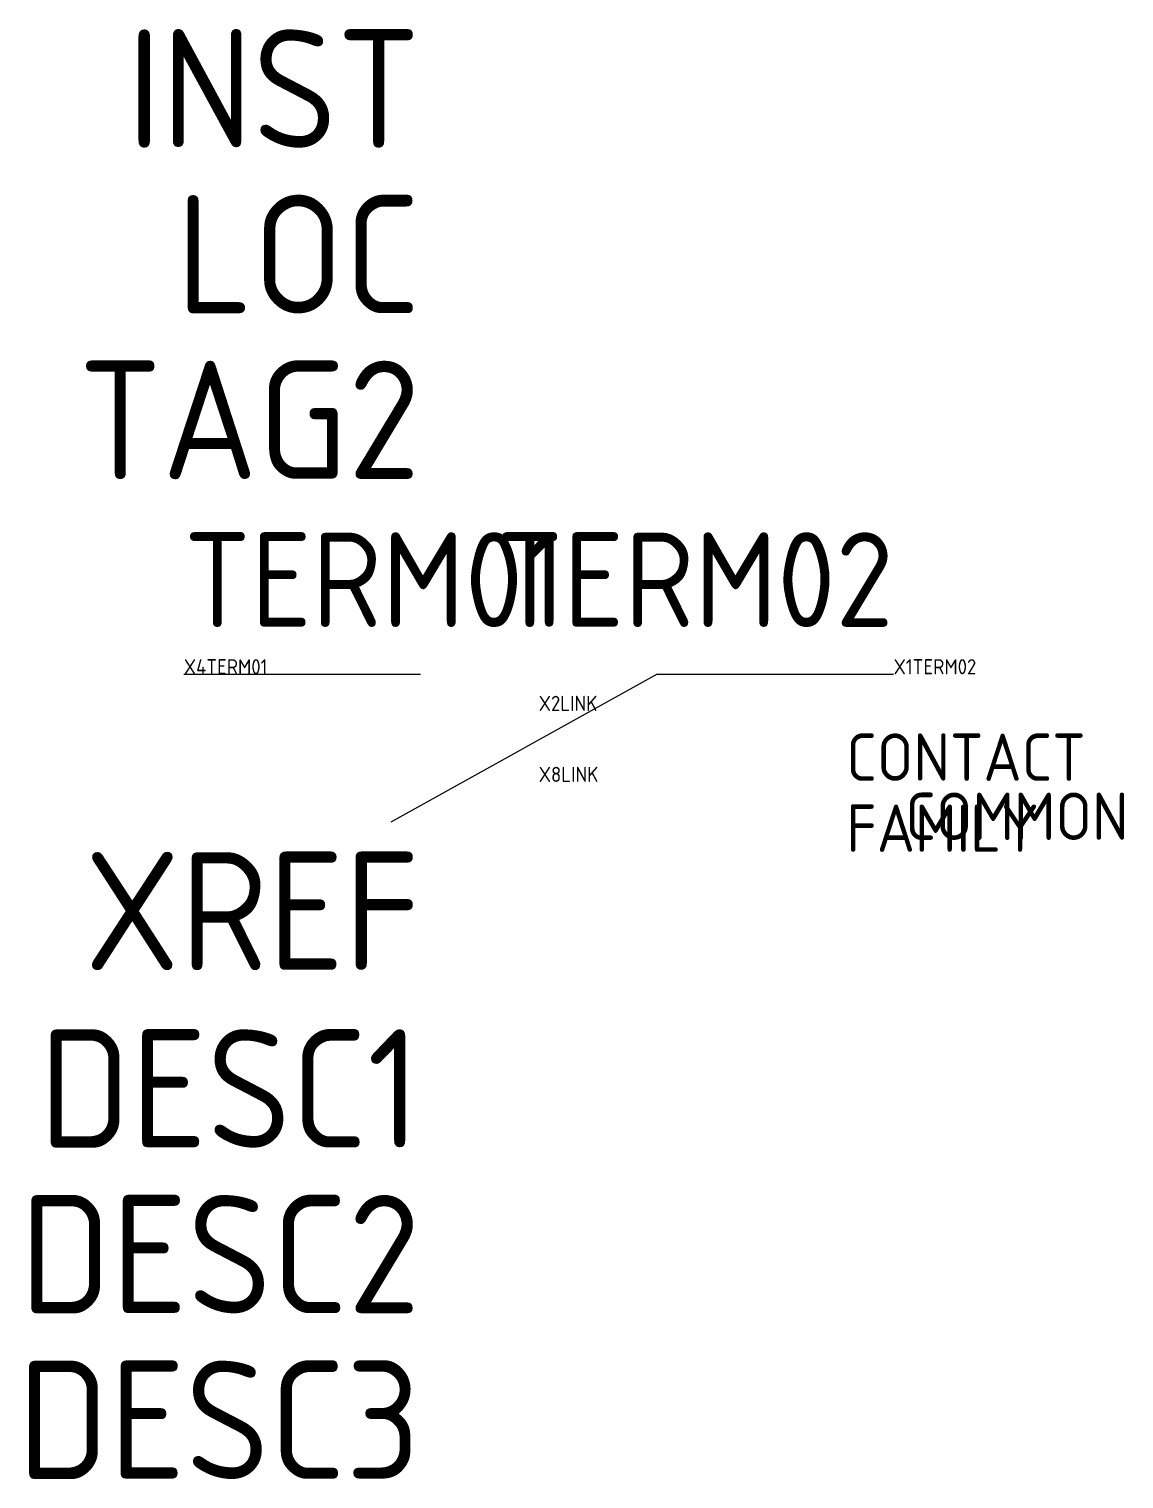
# Model space of a CAD drawing. Extents: x -8.3 to 14.9, y -17 to 13.6.
import ezdxf
from ezdxf.enums import TextEntityAlignment as Align

# ---------------------------------------------------------------- set-up
doc = ezdxf.new("R2010")
doc.units = 0
doc.header["$MEASUREMENT"] = 0
doc.styles.add('WD_IEC', font='isocp2.shx', dxfattribs={"width": 0.9, "height": 4, "bigfont": 'gbcbig.shx'})

msp = doc.modelspace()

# ---------------------------------------------------------------- linework, layer by layer
for p, q in [((-5, 0), (0, 0)), ((5, 0), (-0.625, -3.125)), ((5, 0), (10, 0))]:
    msp.add_line(p, q)

# ---------------------------------------------------------------- texts
at = {"style": 'WD_IEC'}
for tag, text, p in [('INST', '', (0, 11.125)), ('LOC', '', (0, 7.625)), ('TAG2', 'QK', (0, 4.125)), ('DESC1', '', (0, -10)), ('DESC2', '', (0, -13.5)), ('DESC3', '', (0, -17))]:
    msp.add_attdef(tag, text=text, height=2.5, dxfattribs=at).set_placement(p, align=Align.RIGHT)
for tag, p, s, height, flags in [('TERM01', (-5, 1), '', 2, 8), ('X4TERM01', (-5, 0), '', 0.32, 1), ('X1TERM02', (10, 0), '', 0.32, 1), ('X2LINK', (2.5, -0.774), '', 0.32, 1), ('CONTACT', (9, -2.25), 'NO', 1, 1), ('X8LINK', (2.5, -2.274), '', 0.32, 1), ('FAMILY', (9, -3.75), 'CR', 1, 1), ('COMMON', (10.25, -3.5), '01', 1, 1)]:
    msp.add_attdef(tag, p, s, height=height, dxfattribs=dict(at, flags=flags))
at = {"style": 'WD_IEC', "flags": 8}
for tag, height, p in [('TERM02', 2, (10, 1)), ('XREF', 2.5, (0, -6.25))]:
    msp.add_attdef(tag, text='', height=height, dxfattribs=at).set_placement(p, align=Align.RIGHT)

doc.saveas('drawing.dxf')
